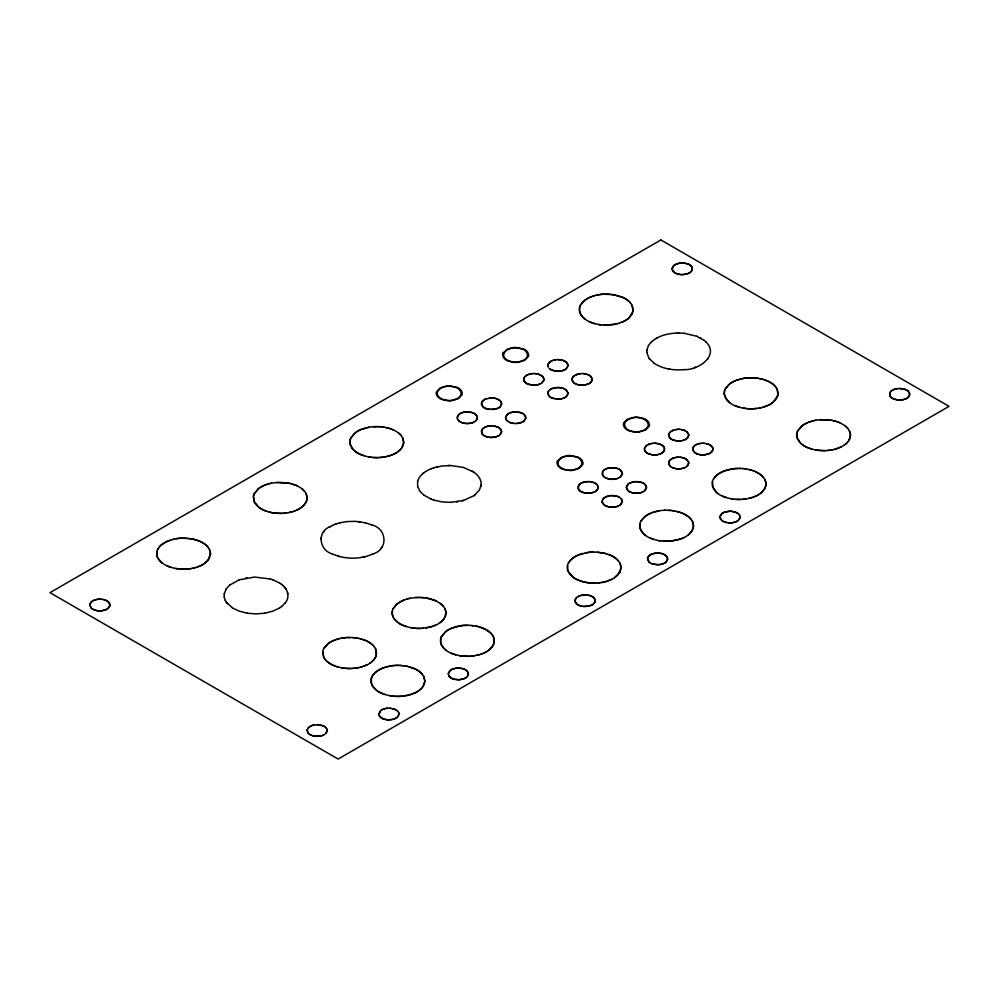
<?xml version="1.0" encoding="UTF-8"?>
<svg xmlns="http://www.w3.org/2000/svg" width="999" height="999" viewBox="0 0 999 999"><rect width="100%" height="100%" fill="white"/><g stroke="black" fill="none" stroke-linecap="round" stroke-linejoin="round"><path stroke-width="1.5" d="M579.258 309.927L579.482 307.592A29.433 16.995 0 0 1 580.319 305.307L584.627 300.474A26.861 15.509 0 0 1 590.234 297.103L593.756 295.941M724.163 393.581L724.55 391.258A29.433 16.995 0 0 1 725.386 388.986L728.046 385.414M796.615 435.414L797.002 433.091A29.433 16.995 0 0 1 797.839 430.806L801.985 425.961A26.786 15.46 0 0 1 807.691 422.689M330.057 526.673C316.72 531.818 319.168 550.262 332.255 553.896M210.577 553.758L208.192 559.79M253.296 496.603L254.583 502.784L259.203 507.517A26.786 15.472 0 0 0 264.036 510.227A25.787 14.885 0 0 0 266.246 511.101M322.739 651.723L323.788 657.142M724.412 392.045L724.337 392.819A25 14.436 0 0 0 724.525 395.142L727.235 400.324M796.865 433.878L796.84 436.201M399.051 714.06L397.24 717.182A9.89 5.707 0 0 1 394.38 718.83L392.932 719.28M667.682 559.415L666.433 556.218M481.156 484.79L479.545 489.797L474.725 495.042M224.238 593.781L224.238 597.177M320.754 538.861L320.841 538.011M646.765 350.624L648.388 345.617L651.548 341.77M646.877 349.775L646.79 352.322M376.286 654.645L375.636 649.238A26.361 15.222 0 0 0 373.813 646.316M445.716 614.56L445.829 613.786A25.1 14.486 0 0 0 445.754 611.45L445.591 610.689M777.796 394.955L777.909 394.18A25.1 14.486 0 0 0 777.834 391.845L777.434 390.309M307.143 729.732L307.592 732.08M457.192 417.395L458.391 415.134M481.343 403.459L483.379 400.399A9.865 5.694 0 0 1 485.676 399.063L486.363 398.813M481.343 431.343L481.93 429.957M505.494 417.395L507.529 414.335A9.928 5.732 0 0 1 509.727 412.937M647.377 558.578L649.275 555.469A9.853 5.682 0 0 1 651.71 554.183L654.632 553.346M668.768 462.262L669.617 465.472M156.693 552.372L156.843 551.598A29.421 16.983 0 0 1 157.68 549.313L159.253 547.152M157.005 551.61L157.417 557.03M392.482 610.876L392.27 612.437A25 14.436 0 0 0 392.445 614.747L393.219 617.057M567.407 565.534L567.37 569.455L569.143 573.201M640.022 523.726L639.81 525.287A25 14.436 0 0 0 639.997 527.609M712.474 481.893L712.312 485.002M468.169 674.912L468.269 674.437A9.241 5.332 0 0 0 468.194 673.026M909.465 395.267L909.565 394.792A9.241 5.332 0 0 0 909.49 393.394M224.226 593.781L226.273 588.823M417.632 481.393L417.632 486.476M480.869 486.476C482.367 480.731 478.421 475.199 473.813 472.165M306.668 500.299L307.155 497.19L306.006 493.344M307.018 499.537L306.119 501.835M376.111 655.419L376.461 654.657M493.843 643.219L493.656 637.799M494.193 642.457L492.919 645.491M765.896 485.601L764.784 488.648M417.619 481.393C419.33 475.012 425.399 471.041 431.206 468.731M89.96 604.258L90.897 602.447M307.317 729.745L308.654 727.522M457.579 416.483L457.255 418.369L459.115 420.979A9.865 5.694 0 0 0 461.363 422.327M481.73 430.419L482.117 433.666M524 378.134L523.776 379.533M548.151 392.083L548.538 395.317M602.484 472.252L602.434 474.587L604.02 476.748A9.903 5.719 0 0 0 606.942 478.371L609.927 479.095M644.442 448.301L646.253 445.654M668.905 433.903L669.293 437.15M668.905 461.8L668.681 464.148L670.429 466.296A9.903 5.719 0 0 0 673.363 467.907M719.917 516.271L721.728 513.636M403.034 445.292L403.571 442.982A25.1 14.486 0 0 0 403.496 440.646L402.809 438.336A26.361 15.222 0 0 0 400.974 435.427M375.861 656.181L376.273 655.431M445.704 615.347L444.168 618.331M632.467 312.824L633.004 310.514A25.1 14.486 0 0 0 632.929 308.192L632.242 305.881A26.361 15.222 0 0 0 630.406 302.972M777.784 395.741L775.886 399.488L772.327 402.797M849.824 438.324L850.361 436.001A25.1 14.486 0 0 0 850.286 433.678L849.6 431.368A26.361 15.222 0 0 0 847.764 428.459L846.478 427.085A25.787 14.885 0 0 0 844.979 425.799A26.786 15.46 0 0 0 840.234 423.039M477.21 419.18L477.26 416.333L475.374 414.248A9.865 5.694 0 0 0 473.026 412.949L471.615 412.475M398.551 715.459L398.838 714.522A9.241 5.332 0 0 0 398.763 713.111L398.376 712.2M543.806 380.369L541.808 382.979M567.607 366.883L567.894 365.934A9.241 5.332 0 0 0 567.819 364.535M467.994 675.374L468.369 673.014L466.783 670.841A9.903 5.719 0 0 0 463.973 669.155M591.758 380.819L592.045 379.882A9.241 5.332 0 0 0 591.97 378.471L591.296 377.123M692.282 269.792L691.395 271.129M594.78 602.172L595.004 599.35L593.106 597.252M595.129 601.723L593.456 603.883A9.89 5.707 0 0 1 590.596 605.544L586.001 606.468A9.241 5.332 0 0 1 583.566 606.418L579.008 605.419A9.89 5.707 0 0 1 577.21 604.432L576.71 604.045M646.453 488.436L644.455 491.033M664.385 450.561L664.26 447.727M667.419 559.877L666.695 561.226M740.034 518.069L738.036 520.666A9.865 5.694 0 0 1 736.275 521.678L733.303 522.502M306.606 501.086L304.795 504.02M376.036 656.206L374.737 658.416M423.851 684.839L424.7 681.755A25.1 14.486 0 0 0 424.625 679.432L424.225 677.884M493.768 644.005L493.081 645.516M481.93 402.073L481.518 404.895L483.628 407.48A9.89 5.707 0 0 0 485.402 408.466L489.985 409.465M572.502 377.672L572.14 380.007L573.401 382.23M602.684 471.79L602.459 475.074M602.684 499.675L602.322 502.01M668.731 461.775L670.117 460.039M693.256 447.39L693.006 450.187L694.592 452.347M647.976 557.192L647.714 560.002L649.3 562.15M209.141 558.341L210.364 554.52A25.1 14.486 0 0 0 210.29 552.197L209.603 549.887A26.361 15.222 0 0 0 207.767 546.977L206.481 545.604A25.774 14.885 0 0 0 204.982 544.318A26.836 15.485 0 0 0 200.287 541.52M402.884 446.078L401.398 448.251M375.724 656.967L374.238 659.14M444.617 617.607L446.053 613.011L445.067 609.153A26.361 15.222 0 0 0 443.244 606.231M631.955 314.36L632.33 313.611M619.88 572.315L621.141 567.707L619.967 563.061M692.332 530.481L693.543 526.648L692.906 522.764M849.138 439.822L850.574 435.239L849.4 430.606M849.687 439.098L848.7 440.547M157.842 549.325L158.242 548.588M333.728 640.546A26.786 15.46 0 0 0 328.022 643.843L323.713 648.663A29.433 16.995 0 0 0 322.877 650.936L323.464 656.38M393.319 608.591L395.317 605.706M372.59 675.824L372.015 676.548A29.433 16.995 0 0 0 371.178 678.833L371.141 682.742L372.927 686.488M580.894 304.583L580.481 305.319A29.433 16.995 0 0 0 579.645 307.605L579.632 312.275L582.33 316.671M568.244 563.261L569.817 561.088M640.859 521.441L641.271 520.704M567.37 395.204L567.894 393.831A9.241 5.332 0 0 0 567.819 392.42L565.933 389.847A9.928 5.732 0 0 0 563.698 388.461L561.413 387.887M691.683 270.679L691.982 267.432M468.156 675.399L467.095 676.685M597.552 489.323L598.076 487.949A9.241 5.332 0 0 0 598.001 486.538L597.852 486.076M664.372 450.574L662.562 452.684A9.878 5.707 0 0 1 660.814 453.708L659.328 454.145M688.124 437.038L688.648 435.651A9.241 5.332 0 0 0 688.573 434.253L687.15 432.055M688.124 464.922L688.648 463.548A9.241 5.332 0 0 0 688.573 462.137L687.15 459.952M712.275 450.986L712.799 449.6A9.241 5.332 0 0 0 712.724 448.189M909.452 395.754L907.966 397.452A9.89 5.707 0 0 1 905.106 399.101L903.67 399.55M305.906 502.609L303.609 505.419M401.91 447.527L403.733 442.994L402.609 437.574M631.942 314.373L628.221 318.506M423.039 686.301L424.862 681.768L423.938 677.122A26.361 15.222 0 0 0 422.115 674.213L421.503 673.513M423.638 685.614L422.54 687.025M492.47 646.216L493.069 645.529M619.867 572.327L614.497 577.684A26.861 15.509 0 0 1 611.625 579.345L608.391 580.719M692.319 530.494L688.598 534.627M764.772 488.661L761.201 492.844M684.552 369.593C698.114 370.417 720.067 355.282 705.818 341.77M457.629 415.984L459.228 414.335A9.865 5.694 0 0 1 461.526 413.012L462.924 412.525M481.78 429.92L482.542 429.083M500.661 406.106L501.473 404.283A9.241 5.332 0 0 0 501.398 402.872L500.736 401.523M524.038 377.634L524.812 376.798M524.487 377.235L523.613 379.058L524.138 380.931M506.368 415.584L505.494 417.869L506.031 419.28M548.189 391.583L548.963 390.734M548.638 391.183L547.764 393.481L548.863 395.754M591.233 381.705L592.232 378.933L590.958 376.698M591.67 381.306L590.446 382.542A9.89 5.707 0 0 1 587.587 384.19L586.151 384.64M672.951 266.658L672.24 268.943M578.821 485.302L578.284 488.536M602.534 471.753L604.133 470.104A9.853 5.694 0 0 1 606.43 468.781L607.117 468.531M597.265 489.772L598.301 487.487L597.627 485.626M602.534 499.637L604.133 498.002A9.928 5.732 0 0 1 606.331 496.59M668.943 433.416L670.554 431.768A9.853 5.694 0 0 1 672.851 430.444L673.526 430.182M575.799 598.588L575.099 600.424L575.711 602.722M668.943 461.301L670.554 459.652A9.853 5.694 0 0 1 672.851 458.329M683.478 440.209L684.19 439.96A9.89 5.707 0 0 0 687.05 438.311L688.86 435.202L686.837 431.618M693.543 446.953L692.719 449.737L694.43 452.397A9.928 5.732 0 0 0 696.728 453.771M594.692 602.659L593.131 604.32A9.865 5.694 0 0 1 591.371 605.344M711.987 451.423L712.961 449.612L712.562 447.727M890.309 392.145L889.772 395.392M324.126 647.889L327.884 643.768A26.873 15.522 0 0 1 333.629 640.459L334.84 640.084M372.427 675.786L373.064 675.099M569.293 561.813L568.406 563.274A29.433 16.995 0 0 0 567.569 565.559L567.719 570.204M713.561 478.833L715.971 476.048M208.853 559.115L207.005 561.188M444.33 618.369L443.094 619.767M492.632 646.253L489.348 649.662M848.85 440.596L847.627 441.995M226.261 588.811L229.695 585.064M285.252 602.921C290.359 597.165 287.587 588.224 281.518 584.378M373.039 553.896C388.474 549.575 387.088 528.496 371.89 524.999M707.891 358.916L708.453 358.142M158.579 547.827L159.852 546.453M581.218 303.808L583.716 301.061M372.914 675.062L374.188 673.688M641.595 519.942L644.867 516.545M714.722 477.435L713.149 479.595A29.433 16.995 0 0 0 712.312 481.88L713.211 488.074M482.067 401.586L483.241 400.349A9.94 5.732 0 0 1 485.576 398.988L491.008 397.989M482.067 429.483L483.379 428.284A9.865 5.694 0 0 1 485.676 426.96L487.837 426.286M307.779 728.333L309.103 727.135A9.853 5.694 0 0 1 311.401 725.811M572.627 377.185L573.95 375.999M602.822 471.303L603.995 470.054M602.822 499.2L603.995 497.952M576.123 598.151L574.924 600.399L575.549 602.759M693.381 446.903L694.268 446.103M648.251 556.755L649.425 555.519M400.836 448.963L401.548 448.289M374.388 659.19L372.352 661.213M443.818 619.093L442.47 620.454M422.689 687.075L420.654 689.11M492.12 646.99L488.548 650.287M618.194 574.45L620.928 568.468A25.1 14.486 0 0 0 620.854 566.146L620.167 563.836A26.361 15.222 0 0 0 618.331 560.914L617.045 559.54A25.799 14.898 0 0 0 615.546 558.266M848.351 441.321L847.002 442.682M323.426 532.267L324.076 531.493M285.277 602.934L281.518 606.593M381.218 547.927L381.855 547.152M476.148 420.467L477.322 418.231A9.241 5.332 0 0 0 477.247 416.82L476.248 415.035M500.299 406.531L501.685 403.821L500.399 401.099M500.299 434.415L501.473 432.167A9.241 5.332 0 0 0 501.398 430.769L501.248 430.294M567.082 367.769L566.296 368.594A9.89 5.707 0 0 1 563.436 370.242L562 370.704M524.45 420.467L525.624 418.231A9.241 5.332 0 0 0 525.549 416.82L524.887 415.472M567.232 395.691L565.958 396.915A9.865 5.694 0 0 1 564.21 397.939M691.545 271.179L690.609 271.965A9.89 5.707 0 0 1 687.749 273.614L683.154 274.538A9.241 5.332 0 0 1 680.706 274.488L679.07 274.363M373.439 674.337L376.336 671.715A26.861 15.509 0 0 1 381.993 668.381L390.447 666.021A29.433 16.995 0 0 1 394.393 665.546M326.011 733.266L327.185 731.031A9.241 5.332 0 0 0 327.123 729.62L326.448 728.271M597.414 489.81L596.478 490.596A9.89 5.707 0 0 1 593.618 492.257L589.847 493.119M569.655 561.051L571.066 559.715M687.986 437.525L686.713 438.748A9.878 5.707 0 0 1 684.964 439.76L682.754 440.422M687.986 465.409L686.713 466.633M712.137 451.473L711.201 452.26A9.89 5.707 0 0 1 708.341 453.908L703.733 454.832A9.241 5.332 0 0 1 701.298 454.782L699.675 454.657M908.391 397.04L909.752 393.843L908.079 391.196A9.903 5.719 0 0 0 905.269 389.51L903.845 389.036M207.78 560.551L203.933 563.736A26.836 15.485 0 0 1 201.061 565.397M304.383 504.782L300.537 507.967A26.836 15.485 0 0 1 297.665 509.627M400.986 449.013L397.14 452.197A26.836 15.485 0 0 1 394.268 453.858M629.645 317.183L633.066 311.301L632.042 305.107M373.813 659.902L371.616 661.862M422.115 687.787L419.917 689.747M690.022 533.304L692.157 530.457L693.381 526.635A25.1 14.486 0 0 0 693.306 524.313M159.703 546.403L160.502 545.766M570.267 560.352L572.552 558.429M715.172 476.685L717.457 474.762A26.798 15.472 0 0 1 723.039 471.553M549.363 362.437L548.151 364.185L548.101 366.533M506.543 415.097L507.392 414.285A9.865 5.694 0 0 1 509.827 413.012M673.126 266.171L674.113 265.409M673.676 265.809L672.165 268.007L672.602 270.354M573.513 376.386L571.99 378.584L572.527 381.406M578.995 484.815L579.845 484.003A9.928 5.732 0 0 1 582.18 482.654L586.8 481.693M670.117 432.155L668.518 434.827L670.004 437.999M693.706 446.466L694.705 445.704A9.853 5.694 0 0 1 697.002 444.38M575.973 598.101L576.972 597.34A9.853 5.694 0 0 1 579.258 596.016L579.944 595.766M890.484 391.658L891.32 390.859A9.928 5.732 0 0 1 893.655 389.51L897.477 388.623M400.362 449.687L397.265 452.26A26.861 15.509 0 0 1 394.393 453.921L393.231 454.345M441.783 621.128L442.619 620.504M773.85 401.523L777.971 394.967L777.147 389.535A26.361 15.222 0 0 0 775.311 386.625M617.719 575.187L614.622 577.759M846.303 443.356L847.152 442.719M476.298 420.517L475.724 420.879A9.89 5.707 0 0 1 472.864 422.54M500.449 406.568L499.875 406.943A9.89 5.707 0 0 1 497.015 408.591L488.336 409.34M691.183 271.591L690.272 272.39A9.865 5.694 0 0 1 688.523 273.414L683.965 274.475M591.021 382.167L590.109 382.979M597.052 490.234L596.153 491.033A9.878 5.707 0 0 1 594.393 492.045L593.693 492.345M397.814 716.807L396.903 717.619A9.865 5.694 0 0 1 395.154 718.631L393.743 719.168M467.245 676.723L466.67 677.097A9.89 5.707 0 0 1 463.811 678.746L459.203 679.67A9.241 5.332 0 0 1 456.768 679.62L455.969 679.532M711.775 451.885L710.863 452.684A9.878 5.707 0 0 1 709.115 453.708L706.206 454.62M666.483 561.688L665.584 562.499A9.865 5.694 0 0 1 663.823 563.511L662.337 563.96M160.352 545.729L161.988 544.48A26.836 15.485 0 0 1 167.682 541.171L172.328 539.597M354.433 433.566L351.049 437.787A29.433 16.995 0 0 0 350.212 440.059L350.187 443.943L351.785 447.714M395.829 604.982L397.315 603.683M374.687 672.951L376.186 671.665M651.523 341.77C660.476 334.041 673.126 332.292 684.552 333.341M91.146 601.997L91.596 601.598A9.928 5.732 0 0 1 93.931 600.249L94.718 600.062M458.641 414.685L459.09 414.285A9.94 5.732 0 0 1 461.426 412.937L462.125 412.674M525.049 376.336L525.649 375.999A9.865 5.694 0 0 1 527.947 374.662L528.621 374.413M549.8 362.05L547.976 364.173L548.289 366.995M482.792 428.633L483.241 428.234A9.928 5.732 0 0 1 485.576 426.885M549.2 390.284L549.8 389.935A9.865 5.694 0 0 1 552.097 388.611L557.417 387.537M206.468 561.913L204.058 563.811A26.861 15.509 0 0 1 201.186 565.471L200.025 565.884M303.072 506.143L300.662 508.041A26.861 15.509 0 0 1 297.789 509.702L296.628 510.114M628.371 318.556L629.108 317.907M441.933 621.178L439.41 623.001M689.485 534.028L687.799 535.252M755.494 496.166L756.655 495.754A26.861 15.509 0 0 0 759.402 494.018C764.135 491.133 767.981 484.752 764.872 479.408M846.465 443.394L844.779 444.617M645.004 516.595L640.696 521.428A29.433 16.995 0 0 0 639.86 523.713L639.822 527.622L642.707 532.792M161.076 545.067L161.85 544.43M258.454 488.648L254.283 493.543A29.433 16.995 0 0 0 253.446 495.816L254.021 501.261L257.655 506.256M355.194 432.929L350.886 437.774A29.433 16.995 0 0 0 350.05 440.047L350.199 444.73L352.897 449.125M728.621 384.715L729.395 384.078A26.861 15.509 0 0 1 735.202 380.794A26.823 15.485 0 0 0 729.532 384.128L725.224 388.961A29.433 16.995 0 0 0 724.387 391.246M445.766 631.63L441.62 636.475A29.433 16.995 0 0 0 440.784 638.761L440.571 640.322A25 14.436 0 0 0 440.746 642.644L441.196 644.18M571.64 559.015L572.415 558.366A26.861 15.509 0 0 1 578.159 555.057L586.663 552.734A29.433 16.995 0 0 1 590.621 552.247M716.545 475.349L717.319 474.712M801.847 425.911L797.677 430.794A29.433 16.995 0 0 0 796.84 433.079M500.024 406.98L499.55 407.38A9.865 5.694 0 0 1 497.789 408.391L492.445 409.615M524.175 420.929L523.701 421.316A9.865 5.694 0 0 1 521.94 422.34L516.57 423.451M620.304 477.085L622.452 473.538L620.279 470.017A9.865 5.694 0 0 0 617.931 468.718L617.245 468.469M620.304 504.982L622.402 501.898L621.153 498.701M908.116 397.49L907.629 397.889A9.878 5.707 0 0 1 905.881 398.901L901.323 399.975M229.683 585.064L239.236 579.82M422.902 473.526L423.776 472.827M627.422 319.131L628.346 318.569M371.753 661.925L369.967 663.086M441.183 621.84L439.523 623.064A26.861 15.509 0 0 1 436.65 624.725L430.944 626.785M773.251 402.222L771.478 403.396A26.861 15.509 0 0 1 768.606 405.057L767.569 405.544M419.118 690.371L420.055 689.809M761.176 492.857L759.527 494.093A26.861 15.509 0 0 1 756.655 495.754M845.703 444.056L843.93 445.217A26.861 15.509 0 0 1 841.058 446.878L838.935 447.827M281.531 606.593L279.633 607.904M473.813 495.704L474.737 495.054M627.547 319.205L626.573 319.73A26.836 15.485 0 0 1 623.701 321.391L619.293 323.164M370.941 662.562L370.092 663.161A26.861 15.509 0 0 1 367.22 664.822L362.687 666.52M413.286 693.581L415.397 692.632A26.861 15.509 0 0 0 418.269 690.971L419.243 690.446M488.673 650.361L487.712 650.886A26.861 15.509 0 0 1 484.84 652.547M687.924 535.327L686.95 535.851A26.861 15.509 0 0 1 684.078 537.512M473.826 495.716L463.486 500.437L450.724 502.347M329.058 527.285L332.255 525.524M279.645 607.904L272.852 611.151L264.785 613.224M656.106 338.436L657.167 337.849M367.095 664.747L363.861 666.121M840.147 447.44L841.183 446.953M684.203 537.587L678.483 539.647M611.75 579.408L607.217 581.106M483.791 653.034L484.952 652.622A26.861 15.509 0 0 0 487.824 650.961M332.242 525.524L335.839 524.038M373.052 553.896C361.463 559.153 347.814 559.452 335.826 555.382M621.578 322.34L623.701 321.391A26.861 15.509 0 0 0 626.698 319.805M392.145 454.795L393.356 454.408M295.542 510.576L296.753 510.189M200.15 565.958L197.827 566.77M435.614 625.212L433.366 626.123M755.619 496.241L753.296 497.052M682.067 538.536L683.166 538.074M482.717 653.496L483.916 653.109M564.185 370.055L562.799 370.579M540.034 384.003L537.849 384.64M473.613 422.34L472.152 422.777M562.724 398.376L564.185 397.939M618.518 478.121L616.333 478.758M684.939 467.657L682.754 468.306M642.669 492.057L641.208 492.495M617.057 506.443L618.518 506.006M591.358 605.344L583.541 606.518M321.291 735.788L323.489 735.139M167.707 541.183L169.93 540.322M735.152 380.756L738.661 379.595M723.176 471.466L724.263 471.029M403.084 600.362L407.792 598.863M393.606 617.794L392.282 614.772L392.307 610.851A29.433 16.995 0 0 1 393.144 608.578L397.465 603.746A26.773 15.46 0 0 1 403.159 600.474L404.27 599.999M651.81 512.862L650.624 513.211A26.861 15.509 0 0 0 644.942 516.558M442.894 647.127L440.759 643.431L440.609 638.736A29.433 16.995 0 0 1 441.446 636.463L445.616 631.568A26.861 15.509 0 0 1 451.423 628.296L459.877 625.936A29.433 16.995 0 0 1 463.823 625.449L470.579 625.337M451.473 628.334L453.708 627.472M382.043 668.418L383.141 667.981M392.232 454.882L387.437 456.306M294.43 511.001L295.629 510.664M199.026 566.433L194.231 567.857M766.57 406.081L763.011 407.18M839.023 447.914L835.464 449.013M754.495 496.715L749.7 498.139M482.792 653.583L476.735 655.294M576.161 374.588L580.769 373.638M576.248 374.662L579.158 373.826M509.74 412.924L511.226 412.525M672.764 430.357L677.372 429.408M648.613 444.305L650.849 443.706M645.142 451.086L644.367 448.776L646.403 445.704A9.853 5.694 0 0 1 648.701 444.38L649.375 444.13M672.764 458.241L674.999 457.654M606.343 496.59L610.139 495.716M724.849 512.1L724.163 512.362A9.928 5.732 0 0 0 721.74 513.623M651.71 554.183L653.109 553.708M579.183 595.928L583.778 594.992M311.313 725.724L314.31 724.974M385.189 708.641L382.954 709.228A9.928 5.732 0 0 0 380.607 710.576L378.708 714.185M383.716 709.053L383.042 709.302A9.853 5.694 0 0 0 380.744 710.639L378.758 714.66L380.619 717.27M431.206 468.718L433.716 467.832M592.569 296.316L590.347 297.178A26.836 15.485 0 0 0 584.615 300.462M361.925 429.108L369.305 427.247A29.433 16.995 0 0 1 373.264 426.76L380.007 426.648M265.322 484.877L268.931 483.828M266.533 484.552L264.211 485.327A26.873 15.509 0 0 0 258.466 488.636M736.263 380.307L739.872 379.245M808.715 422.14L813.561 420.779M651.735 512.774L654.133 512.062M334.752 639.997L337.15 639.298M579.283 554.595L582.817 553.458M694.218 367.582L695.491 367.145M335.826 524.038L339.747 522.839M239.223 579.807L254.57 577.072L270.279 578.97M520.454 422.777L521.166 422.54A9.89 5.707 0 0 0 524.025 420.879L525.699 418.718L525.337 415.884M489.148 437.362L489.985 437.362A9.241 5.332 0 0 0 492.42 437.4L497.764 436.288A9.865 5.694 0 0 0 499.525 435.277M391.108 455.307L386.176 456.605M293.256 511.401L294.505 511.088M764.198 406.818L768.731 405.119A26.861 15.509 0 0 0 771.603 403.459M837.899 448.339L834.227 449.338M680.918 538.973L672.127 540.921M480.507 654.407L481.668 654.008M409.802 694.767L415.522 692.707A26.861 15.509 0 0 0 418.394 691.046M411.064 694.492L412.237 694.093M677.01 263.748L680.119 263.137M528.546 374.325L532.467 373.638M510.427 412.674L512.737 412.175M486.276 426.61L486.988 426.386M94.643 599.974L96.191 599.65M607.03 468.444L610.951 467.757M697.602 444.043L699.15 443.706M698.388 443.906L696.915 444.305A9.928 5.732 0 0 0 694.567 445.641M582.879 482.392L585.152 481.793M673.451 457.979L675.761 457.492M894.367 389.235L896.64 388.648M728.683 511.326L724.088 512.275A9.853 5.694 0 0 0 721.877 513.686L719.829 516.745L720.454 519.093M453.071 668.88L455.382 668.381M312 725.474L316.72 724.725M725.324 470.517L731.543 468.981A29.433 16.995 0 0 1 735.489 468.494L742.269 468.469M652.871 512.35L657.841 511.138M335.889 639.585L338.361 638.948M384.19 667.469L385.377 667.095M619.368 323.251L607.742 325.1A25.1 14.486 0 0 1 603.708 325.062L598.376 324.55M293.331 511.488L289.573 512.375M752.197 497.539L748.438 498.439M432.205 626.51L425.911 627.884M607.292 581.206L603.533 582.092M361.501 666.882L362.762 666.608M433.703 467.819L441.933 465.996L450.724 465.509M593.681 295.854L594.967 295.592M538.648 384.528L537.075 384.815M472.227 422.864L469.892 423.301M562 398.589L562.799 398.464M267.645 484.09L270.167 483.528M496.378 436.813L494.855 437.187M658.603 454.358L659.402 454.233M812.324 421.079L807.604 422.577A26.861 15.509 0 0 0 801.86 425.899M617.132 478.633L614.797 479.07M592.981 492.582L591.483 492.957M683.553 468.181L681.218 468.606M640.484 492.707L641.283 492.582M617.132 506.53L613.998 507.055M406.506 599.125L410.289 598.276M734.065 522.34L735.501 521.878A9.89 5.707 0 0 0 738.361 520.229L740.134 517.594L739.51 515.259M661.613 564.16L662.412 564.048M454.807 627.01L459.852 625.836A29.433 16.995 0 0 1 463.798 625.362L467.869 625.224M322.103 735.664L318.132 736.251A9.241 5.332 0 0 1 315.696 736.213M462.137 500.799L463.486 500.437M292.145 511.85L288.324 512.637M761.775 407.505L763.086 407.267M195.542 567.619L192.969 568.156M606.106 581.568L600.998 582.567M360.264 667.207L361.588 666.97M479.32 654.77L474.213 655.769M409.89 694.854L406.056 695.641M553.409 360.152L555.806 359.765M462.837 412.437L463.686 412.337M650.012 443.806L651.61 443.544M607.742 468.206L615.022 467.819M95.355 599.75L96.953 599.487M725.486 511.788L731.156 511.213L736.438 512.499A9.878 5.707 0 0 1 738.136 513.523L739.035 514.335M580.581 595.441L582.941 594.967M454.62 668.543L452.385 669.13A9.928 5.732 0 0 0 450.049 670.479L448.139 674.1M384.353 708.741L386.75 708.353M594.892 295.504L596.203 295.292M366.77 427.747L360.814 429.558A26.836 15.485 0 0 0 355.182 432.917A26.873 15.509 0 0 1 360.789 429.558M739.797 379.158L741.108 378.946M172.253 539.51L173.564 539.298M655.269 511.625L659.115 510.901M338.286 638.861L339.61 638.648M386.588 666.745L387.824 666.445M436.351 467.07L437.712 466.745M339.747 522.839L346.778 521.59M365.534 556.58L362.787 557.192M615.684 324.225L616.945 323.938M761.85 407.592L759.265 408.054M832.966 449.637L834.302 449.425M677.322 540.059L668.119 541.221A25.112 14.498 0 0 1 664.085 541.183L662.724 541.183M429.77 627.21L421.903 628.309M359.003 667.494L360.339 667.295M408.641 695.179L402.122 696.178M596.128 295.204L598.738 294.78A29.433 16.995 0 0 1 602.659 294.205L613.423 294.63L622.914 297.527A26.798 15.472 0 0 1 627.747 300.249M270.092 483.441L271.428 483.254M741.033 378.858L743.643 378.446A29.433 16.995 0 0 1 747.564 377.859L750.299 377.834A25 14.436 0 0 1 754.32 377.934L757.017 378.097M173.489 539.21L176.099 538.786A29.433 16.995 0 0 1 180.057 538.311M813.486 420.691L816.096 420.267A29.433 16.995 0 0 1 820.017 419.692L830.781 420.117M408.966 598.476L411.576 598.051A29.433 16.995 0 0 1 415.522 597.564L423.613 597.552M339.523 638.561L340.859 638.373M679.32 263.249L676.323 264.011A9.928 5.732 0 0 0 673.988 265.347M555.007 359.89L552.01 360.639A9.94 5.732 0 0 0 549.662 361.988M530.019 373.901L531.63 373.614M561.226 370.866L562.075 370.791M463.598 412.25L465.234 412.063M561.226 398.751L562.075 398.676M511.9 412.25L513.536 412.063M471.503 423.077L468.269 423.451A9.241 5.332 0 0 1 465.834 423.414L464.997 423.426M487.749 426.198L491.008 425.874M519.805 423.077L518.219 423.389M681.218 440.721L682.829 440.509M699.075 443.618L700.711 443.431M658.678 454.445L657.067 454.67M609.34 495.829L606.43 496.678A9.853 5.694 0 0 0 604.133 498.002M640.559 492.794L638.149 493.119M615.634 506.905L616.408 506.73M653.796 553.434L658.703 553.046M661.688 564.248L660.089 564.472M393.019 719.367L389.772 719.755A9.241 5.332 0 0 1 387.337 719.717L385.714 719.58M383.641 457.08L386.251 456.693M760.589 407.892L753.983 408.703M191.721 568.406L193.044 568.244M833.041 449.725L826.435 450.524M748.513 498.526L743.244 499.225M355.144 668.144L359.078 667.582M561.301 370.954L558.828 371.166A9.241 5.332 0 0 1 556.393 371.128L555.556 371.128M537.125 384.902L536.313 384.952M464.373 412.088L466.858 411.938M733.353 522.589L732.542 522.639M660.901 564.423L658.453 564.635M392.22 719.542L387.312 719.804M597.39 294.93L598.713 294.68A29.433 16.995 0 0 1 602.697 294.293L605.394 294.168M614.397 324.488L611.775 324.887M584.615 384.952L588.336 384.003A9.865 5.694 0 0 0 590.097 382.992M585.426 384.902L582.979 385.114A9.241 5.332 0 0 1 580.544 385.065L578.121 384.777M367.957 427.385L369.28 427.147M561.301 398.838L559.652 399.001M488.523 426.024L489.36 425.899M742.294 378.584L743.618 378.346A29.433 16.995 0 0 1 747.602 377.959L748.95 377.872M384.965 456.955L379.645 457.505M271.353 483.154L272.702 483.017A29.433 16.995 0 0 1 276.661 482.529L289.972 483.354M675.699 429.508L678.171 429.358M651.548 443.456L652.409 443.431M288.361 512.724L285.714 513.024M902.971 399.812L900.511 400.025A9.241 5.332 0 0 1 898.064 399.987L893.518 398.976A9.928 5.732 0 0 1 891.22 397.602L889.797 395.866M814.747 420.417L816.071 420.167M699.849 443.456L702.322 443.306M657.904 454.62L656.256 454.77M675.699 457.405L677.372 457.292M615.634 479.021L613.998 479.17M682.055 468.556L679.582 468.768A9.241 5.332 0 0 1 677.147 468.731L675.524 468.606M191.783 568.493L189.111 568.806M831.755 449.987L830.456 450.199M639.785 492.957L635.676 493.281M96.891 599.388L99.363 599.238M101.598 610.714L106.131 609.652A9.865 5.694 0 0 0 107.892 608.641L109.902 606.018L109.091 602.772M102.435 610.701L105.37 609.84A9.89 5.707 0 0 0 108.229 608.191L109.828 605.531A9.241 5.332 0 0 0 109.765 604.133M585.314 552.872L586.638 552.634A29.433 16.995 0 0 1 590.584 552.16L597.365 552.135M602.322 582.442L598.339 582.879M340.784 638.274L342.145 638.136A29.433 16.995 0 0 1 346.091 637.649M357.817 667.844L352.472 668.393M389.086 666.171L390.409 665.921A29.433 16.995 0 0 1 394.368 665.446L401.136 665.421M455.319 668.294L459.453 668.081M385.889 708.378L387.562 708.279M320.579 736.051L319.792 736.188M245.904 577.996L247.302 577.747M456.568 501.873L457.992 501.673M634.29 481.78L630.494 482.642A9.928 5.732 0 0 0 628.159 483.991L626.248 487.587L628.171 490.696A9.903 5.719 0 0 0 631.093 492.307M264.785 613.211L256.044 613.91L247.302 613.224M190.459 568.718L186.438 569.043M745.928 499.001L741.907 499.325M474.238 655.868L471.553 656.093M404.795 695.953L399.438 696.34A25.1 14.486 0 0 1 395.404 696.303L390.047 695.791M560.489 371.104L556.368 371.228M527.684 384.066L532.242 385.065A9.241 5.332 0 0 0 534.677 385.114L536.338 385.052M560.489 398.988L558.828 399.051A9.241 5.332 0 0 1 556.393 399.013L551.835 398.014A9.89 5.707 0 0 1 550.037 397.015L549.1 396.216M494.068 437.337L489.947 437.45M680.406 440.834L681.243 440.821M705.394 454.77L701.273 454.882M590.671 493.106L589.023 493.169A9.241 5.332 0 0 1 586.588 493.131L582.717 492.407M732.567 522.739L730.906 522.802A9.241 5.332 0 0 1 728.471 522.764L726.048 522.465M460.052 679.707L464.56 678.558A9.865 5.694 0 0 0 466.321 677.534M756.68 408.554L752.647 408.766A25.1 14.486 0 0 1 748.613 408.716L743.281 408.204M382.342 457.355L378.309 457.567A25.1 14.486 0 0 1 374.275 457.517L371.578 457.392M827.796 450.524L829.133 450.387M283.042 513.274L285.739 513.124M599.7 582.842L595.666 583.054A25.1 14.486 0 0 1 591.633 583.016L586.301 582.504A26.548 15.322 0 0 1 582.504 581.643L581.306 581.293M472.902 656.043L470.204 656.193M680.094 263.037L684.203 263.012M555.781 359.677L557.417 359.64M579.932 373.614L583.229 373.526M489.36 398.014L491.833 397.889M513.511 411.963L515.159 411.938M897.452 388.524L903.933 388.948M652.384 443.331L654.02 443.306M676.535 457.28L678.171 457.242M585.963 481.68L587.612 481.643M635.102 481.693L630.581 482.729A9.853 5.694 0 0 0 628.284 484.053L626.423 487.125L627.347 489.872M610.114 495.616L611.763 495.591M97.715 599.263L100.187 599.138M655.394 553.134L659.502 553.109M456.156 668.169L457.767 668.044M684.552 369.605C674.125 370.604 662.974 369.155 654.108 363.249M346.778 521.578L355.594 521.341L365.547 522.839M610.439 325.025L603.683 325.15M284.403 513.261L281.706 513.336A25.1 14.486 0 0 1 277.672 513.299L272.34 512.787A26.548 15.322 0 0 1 268.544 511.925M187.8 569.043L185.102 569.105A25.1 14.486 0 0 1 181.069 569.068L175.737 568.556M670.816 541.158L664.06 541.283M423.276 628.296L420.567 628.371A25.1 14.486 0 0 1 416.533 628.321L411.213 627.822M353.846 668.381L351.136 668.456A25.1 14.486 0 0 1 347.103 668.418L341.745 667.894M535.526 385.152L528.371 384.34A9.903 5.719 0 0 1 525.524 382.629L524.238 381.418M469.118 423.501L465.796 423.514M517.42 423.501L514.922 423.564M680.431 440.921L679.582 440.884A9.241 5.332 0 0 1 677.147 440.846L672.589 439.847A9.928 5.732 0 0 1 670.304 438.461M652.16 454.795L652.996 454.782A9.241 5.332 0 0 0 655.431 454.832L656.281 454.87M680.431 468.818L676.311 468.743M614.023 479.27L611.525 479.345M608.316 506.78L610.739 507.08A9.241 5.332 0 0 0 613.174 507.117L614.023 507.155M731.755 522.839L728.446 522.864M659.303 564.672L655.207 564.497M95.916 610.426L98.314 610.826A9.241 5.332 0 0 0 100.774 610.764L101.623 610.801M318.981 736.3L313.274 735.913M373.226 426.66L377.31 426.536M820.054 419.792L832.105 420.354M276.661 482.529L278.009 482.455M415.522 597.564L416.87 597.489M680.906 262.962L682.554 262.912M532.43 373.539L534.927 373.526M466.021 411.888L467.682 411.838M514.323 411.888L515.984 411.838M490.172 425.824L492.657 425.811M635.077 481.605L635.913 481.643M610.926 495.541L617.32 496.266M583.753 594.892L586.251 594.88M387.525 708.179L390.834 708.229M815.733 450.037L821.066 450.549A25.1 14.486 0 0 0 825.099 450.586L826.46 450.624M741.932 499.425L740.571 499.388A25.1 14.486 0 0 1 736.538 499.35L735.177 499.35M470.242 656.293L468.868 656.256A25.1 14.486 0 0 1 464.835 656.218L462.137 656.081M400.799 696.378L395.379 696.403M683.179 274.638L680.681 274.588M583.004 385.214L578.921 384.94M558.853 399.15L556.368 399.113M900.536 400.124L898.039 400.075M679.607 440.984L675.524 440.721M655.456 454.932L652.971 454.882M612.375 479.358L613.199 479.333M589.048 493.269L585.751 493.144M636.525 493.294L637.35 493.269M613.199 507.217L610.701 507.167M100.799 610.864L98.314 610.826M459.24 679.757L453.608 679.133M738.224 468.469L735.526 468.593A29.433 16.995 0 0 0 731.568 469.068L723.076 471.391A26.861 15.509 0 0 0 717.332 474.7M664.397 510.239L671.166 510.402M665.771 510.302L663.036 510.327A29.433 16.995 0 0 0 659.09 510.801M181.381 538.124L192.108 538.873M182.755 538.186L180.02 538.211A29.433 16.995 0 0 0 176.074 538.686M591.945 552.072L593.294 552.022M347.415 637.474L354.183 637.637M395.716 665.359L398.439 665.309M752.672 408.853L747.252 408.716M378.334 457.654L372.914 457.517M825.124 450.686L817.045 450.249A26.361 15.222 0 0 1 812.025 449.1L807.329 447.564A26.798 15.472 0 0 1 802.472 444.842L801.673 444.218M740.596 499.488L736.513 499.45M281.73 513.436L274.975 513.161M185.127 569.205L181.044 569.168M595.691 583.154L591.608 583.104M420.591 628.471L416.508 628.421M468.893 656.355L463.486 656.218M351.161 668.556L345.754 668.418M677.21 333.054L678.683 333.042M447.777 465.522L449.25 465.509M450.724 502.36L441.933 501.885L433.703 500.049M750.274 377.734L755.694 377.947M279.333 482.317L288.711 483.091M418.206 597.34L419.568 597.34M350.112 637.524L346.066 637.562A29.433 16.995 0 0 0 342.108 638.036M606.705 294.068L609.44 294.181M557.392 359.553L559.078 359.578M899.063 388.399L903.171 388.761M678.146 429.258L678.995 429.258M653.995 443.206L654.845 443.206M702.297 443.206L703.146 443.206M678.146 457.155L681.43 457.355M739.535 468.356L740.933 468.394M587.587 481.555L589.26 481.58M635.888 481.555L640.746 482.105M729.47 511.176L730.319 511.176M184.066 538.074L185.464 538.111M657.629 564.76L651.46 563.586M584.565 594.842L585.414 594.842M316.695 724.637L319.18 724.737M450.724 465.522L463.486 467.432L473.826 472.152M558.216 359.64L562.974 360.314M534.065 373.589L535.739 373.589M558.216 387.537L560.676 387.637M491.795 397.989L494.268 398.102M515.946 411.938L520.716 412.612M467.644 411.938L469.318 411.938M678.97 429.358L679.832 429.295M703.121 443.306L704.794 443.306M654.82 443.306L655.681 443.244M612.549 467.707L615.834 467.969M636.7 481.643L638.349 481.743M588.399 481.643L590.871 481.755M612.549 495.591L613.386 495.629M100.162 599.238L101.823 599.238M458.591 668.144L460.264 668.144M317.52 724.725L323.664 725.948A9.89 5.707 0 0 1 325.362 726.972M378.646 426.66L381.343 426.748M668.456 510.327L673.801 510.751M420.904 597.464L430.094 598.701L435.864 600.724M399.775 665.446L406.443 666.108M514.947 423.476L512.512 423.289M610.701 479.283L611.55 479.245M635.701 493.181L631.718 492.644M583.204 373.626L584.04 373.589M492.632 398.027L495.079 398.251M679.807 429.395L683.004 429.807M492.632 425.911L493.469 425.874M655.656 443.344L658.853 443.756M679.807 457.28L683.004 457.704M742.245 468.568L743.618 468.581M731.118 511.313L732.729 511.488M597.34 552.235L605.194 553.384M186.776 538.286L188.112 538.386M586.213 594.979L587.05 594.942M470.554 625.436L478.396 626.585M352.809 637.637L355.507 637.799M389.997 708.266L395.304 709.452A9.878 5.707 0 0 1 397.015 710.476L397.902 711.288M735.202 499.25L731.206 498.838M662.749 541.083L658.753 540.671M590.297 582.917L587.637 582.617A26.361 15.222 0 0 1 582.592 581.555L577.897 580.032A26.798 15.472 0 0 1 573.039 577.297L569.53 573.975M179.733 568.968L177.073 568.668A26.361 15.222 0 0 1 172.028 567.619L170.742 567.357M413.873 628.096L415.209 628.234M394.081 696.203L391.408 695.903A26.361 15.222 0 0 1 386.363 694.842L385.077 694.592M610.739 479.183L608.316 478.896M634.078 493.044L634.889 493.131M610.751 294.38L618.393 295.854M381.318 426.848L383.991 427.085M743.581 468.668L744.942 468.731M598.676 552.335L606.405 553.708M471.89 625.536L473.214 625.686M402.46 665.621L403.783 665.784M684.552 333.354L696.728 336.251M601.036 324.825L599.712 324.663A26.361 15.222 0 0 1 594.667 323.601L592.282 322.864A25.799 14.898 0 0 1 590.072 321.99A26.836 15.485 0 0 1 585.227 319.28L581.068 315.297M745.941 408.491L744.617 408.316A26.361 15.222 0 0 1 739.572 407.267L734.877 405.731A26.798 15.472 0 0 1 730.019 403.009M368.918 457.005L371.603 457.292M358.516 521.59L359.965 521.765M462.175 655.981L459.515 655.706M344.43 668.181L343.107 668.019A26.361 15.222 0 0 1 338.062 666.957L333.366 665.434A26.798 15.472 0 0 1 328.521 662.699M684.178 263.112L688.686 264.236A9.878 5.707 0 0 1 690.384 265.259L691.907 266.945M559.852 359.74L561.413 359.99M584.003 373.688L584.827 373.701M535.701 373.688L538.823 374.263M517.594 412.025L521.416 412.862A9.865 5.694 0 0 1 523.676 414.248L524.7 414.997M704.757 443.406L708.578 444.23L707.804 444.068M469.293 412.025L470.929 412.2M656.455 443.406L659.577 443.981M493.444 425.974L494.268 425.986M614.198 495.691L615.759 495.941M659.477 553.209L661.113 553.371M587.025 595.042L588.661 595.204M101.798 599.338L103.434 599.5M460.239 668.244L462.624 668.593M756.992 378.196L758.328 378.284M744.917 468.831L746.253 468.918M382.654 426.998L387.837 427.884M672.464 510.664L678.858 511.888M189.448 538.548L195.841 539.772M355.482 637.886L359.415 638.473M679.907 274.4L676.847 273.763M897.264 399.887L894.28 399.163M555.581 371.041L551.835 370.13A9.928 5.732 0 0 1 549.55 368.743L549.1 368.331M700.486 454.695L698.875 454.495M513.324 423.326L511.713 423.114M651.373 454.657L652.185 454.695M464.21 423.289L465.022 423.326M489.173 437.262L488.336 437.225M609.927 506.98L606.868 506.343M97.502 610.726L96.691 610.589M386.526 719.617L384.915 719.417M758.303 378.384L760.913 378.783M746.228 469.018L750.099 469.717M426.261 597.889L435.751 600.799M356.793 638.074L358.079 638.311M668.543 368.956L669.942 369.205M247.302 613.211L239.236 611.151L232.442 607.904M684.977 263.224L686.488 263.549M584.802 373.801L585.639 373.851M536.5 373.801L539.522 374.513M561.488 387.799L556.58 387.487L552.01 388.524A9.928 5.732 0 0 0 549.662 389.872M681.405 429.57L685.114 430.581M494.243 426.086L497.952 427.097A9.878 5.707 0 0 1 499.65 428.121L501.173 429.807M639.148 481.855L642.856 482.867A9.89 5.707 0 0 1 644.555 483.891L646.078 485.589M590.846 481.855L591.683 481.918M660.277 553.321L661.875 553.558M461.038 668.356L464.06 669.068A9.928 5.732 0 0 1 466.446 670.391L468.206 672.552M581.918 606.293L579.77 605.606A9.903 5.719 0 0 1 576.848 603.983L575.874 603.209M455.132 679.495L452.222 678.621M633.241 493.007L630.332 492.132A9.89 5.707 0 0 1 628.533 491.133L627.584 490.334M759.577 378.609L762.175 379.083M832.03 420.442L835.838 421.253M475.811 626.111L479.607 626.91M406.381 666.196L407.717 666.358M554.82 370.904L551.935 370.042A9.865 5.694 0 0 1 549.687 368.693M651.423 454.57L648.438 453.783A9.89 5.707 0 0 1 646.64 452.797L645.317 451.573M674.725 468.431L675.574 468.506M464.248 423.189L461.963 422.689M487.562 437.062L488.399 437.137M726.885 522.539L724.6 522.027M585.002 492.907L582.03 492.132A9.928 5.732 0 0 1 579.732 490.759L578.896 489.922M654.445 564.373L652.222 563.773M314.111 735.988L312.525 735.726M833.291 420.704L837.012 421.628M748.763 469.505L751.31 470.054M386.501 427.672L389.048 428.221M676.311 511.326L682.317 513.099M289.897 483.441L295.904 485.214M193.294 539.21L199.3 540.996M359.328 638.561L361.875 639.11M407.629 666.445L414.735 668.693A26.811 15.485 0 0 1 419.443 671.49L420.966 672.789M585.564 373.938L588.511 374.812A9.89 5.707 0 0 1 590.222 375.836L590.709 376.248M706.318 443.656L707.08 443.843M495.005 398.339L496.565 398.663M682.167 457.604L684.427 458.179M470.854 412.287L473.801 413.149A9.878 5.707 0 0 1 475.499 414.173L475.986 414.585M495.005 426.223L496.491 426.635M615.759 468.056L616.595 468.156M733.491 511.625L734.977 512.037M591.608 482.005L593.169 482.317M588.586 595.292L590.147 595.616M103.359 599.587L104.92 599.912M392.357 708.578L394.543 709.24M320.716 725.087L322.902 725.749A9.865 5.694 0 0 1 325.237 727.047L326.261 727.784M678.371 274.113L676.161 273.489A9.928 5.732 0 0 1 673.863 272.115L672.702 270.841M577.372 384.578L578.209 384.69M554.058 398.626L552.609 398.201M674.063 440.259L674.812 440.459M698.963 454.408L696.74 453.783M487.637 409.091L486.188 408.653M650.661 454.408L649.213 453.971A9.903 5.719 0 0 1 646.278 452.347M511.788 423.027L509.577 422.415M673.975 468.244L674.812 468.344M462.737 422.839L463.486 423.027M487.637 436.975L485.427 436.351A9.928 5.732 0 0 1 483.129 434.977L482.292 434.14M91.483 608.341L91.983 608.728A9.89 5.707 0 0 0 93.756 609.715L95.991 610.339M385.002 719.33L382.779 718.706A9.878 5.707 0 0 1 380.981 717.719L380.494 717.332M762.1 379.17L763.386 379.42M291.159 483.753L292.357 484.09M365.534 522.839L371.903 524.999M338.411 556.206L339.747 556.58M360.589 638.873L365.334 640.334M408.891 666.758L414.61 668.768M594.58 323.688L589.972 322.078M739.485 407.355L737.187 406.518A25.799 14.898 0 0 1 734.977 405.656M810.738 448.838L811.937 449.188M354.882 451.186L355.694 451.81A26.798 15.472 0 0 0 360.514 454.533L365.234 456.068A26.361 15.222 0 0 0 370.279 457.117M460.839 655.819A26.361 15.222 0 0 1 455.794 654.757L453.421 654.02A25.799 14.898 0 0 1 451.198 653.146M455.719 654.845L451.111 653.234A26.786 15.46 0 0 1 446.253 650.499L444.667 649.225M336.775 666.695L337.987 667.045M270.279 578.983L272.852 579.807M562.175 360.189L564.36 360.864A9.89 5.707 0 0 1 566.071 361.888M586.326 374.126L587.05 374.35M562.25 387.987L562.974 388.211M495.766 398.526L497.952 399.213A9.89 5.707 0 0 1 499.65 400.237L500.137 400.649M616.52 468.244L618.706 468.931A9.89 5.707 0 0 1 620.404 469.955L622.165 472.115M661.8 553.646L663.299 554.033M589.348 595.479L591.533 596.153A9.89 5.707 0 0 1 593.231 597.19L594.13 598.001M104.121 599.775L106.306 600.461A9.89 5.707 0 0 1 108.004 601.485M763.298 379.508L764.56 379.795M751.223 470.142L752.484 470.429M388.961 428.309L391.383 429.008M606.318 553.796L610.963 555.407A26.786 15.472 0 0 1 615.671 558.204L618.493 560.876M479.532 627.01L484.165 628.608A26.811 15.472 0 0 1 488.886 631.405L491.096 633.378M576.673 384.34L577.459 384.49M674.063 468.144L672.589 467.732M511.038 422.839L510.339 422.602A9.903 5.719 0 0 1 507.417 420.979L505.669 418.831M726.285 497.552L725.112 497.152A25.787 14.885 0 0 1 722.901 496.291M486.888 436.775L485.514 436.276A9.865 5.694 0 0 1 483.266 434.927L481.968 433.703M607.642 478.608L606.181 478.184M725.374 522.177L723.913 521.765A9.89 5.707 0 0 1 722.115 520.766L720.454 519.105M607.642 506.493L606.181 506.068A9.928 5.732 0 0 1 603.883 504.695L602.472 502.972M653.833 539.385L650.349 538.199A26.798 15.472 0 0 1 645.491 535.464M652.584 539.073L655.044 539.722A26.349 15.21 0 0 0 660.089 540.784M364.023 455.719L362.849 455.319A25.787 14.885 0 0 1 360.639 454.458A26.836 15.485 0 0 1 355.794 451.748L353.396 449.862M406.281 626.523L405.119 626.123A25.799 14.898 0 0 1 402.897 625.262A26.773 15.46 0 0 1 398.077 622.552L395.017 619.979M170.817 567.27L167.333 566.083M385.152 694.505L381.668 693.318A26.798 15.472 0 0 1 376.823 690.596M95.242 610.139L93.869 609.64A9.865 5.694 0 0 1 91.621 608.291L91.034 607.929M384.253 719.13L382.879 718.631M312.6 735.626L311.139 735.214A9.89 5.707 0 0 1 309.34 734.215L308.391 733.416M433.716 500.037L431.206 499.15M619.58 296.228L620.741 296.628M764.485 379.882L767.944 381.118A26.798 15.472 0 0 1 772.652 383.903M836.937 421.715L838.173 422.028M752.409 470.517L754.769 471.278M679.957 512.35L683.416 513.573A26.798 15.472 0 0 1 688.124 516.371A25.787 14.885 0 0 1 689.497 517.719L690.784 519.093A26.361 15.222 0 0 1 692.619 522.002L693.306 523.526M390.147 428.683L393.606 429.92M293.544 484.465L294.705 484.865M480.719 627.384L484.053 628.683M196.94 540.234L200.399 541.47A26.798 15.472 0 0 1 205.107 544.255L207.929 546.928M362.974 639.585L366.433 640.809A26.811 15.485 0 0 1 371.141 643.606L372.664 644.904M687.212 263.773L687.911 264.023A9.865 5.694 0 0 1 690.259 265.322L692.145 267.42M904.57 389.26L906.043 389.722A9.878 5.707 0 0 1 907.741 390.746L909.502 392.907M683.653 430.119L684.352 430.369M659.502 444.068L660.277 444.23A9.865 5.694 0 0 1 662.549 445.616L664.198 447.24M683.653 458.004L684.352 458.254A9.865 5.694 0 0 1 686.7 459.565L688.835 462.599L687.05 466.196A9.89 5.707 0 0 1 684.19 467.844M641.395 482.417L642.082 482.654A9.865 5.694 0 0 1 644.43 483.966L646.578 487L644.78 490.596A9.89 5.707 0 0 1 641.92 492.257M593.094 482.417L594.555 482.867A9.878 5.707 0 0 1 596.253 483.891L597.152 484.702M617.245 496.353L618.706 496.815M662.524 553.871L663.224 554.12M335.839 555.382L332.242 553.896M272.852 579.82L279.645 583.054M765.646 380.294L767.819 381.181A26.823 15.485 0 0 1 772.552 383.978A25.787 14.885 0 0 1 774.025 385.252L775.474 386.576A26.548 15.322 0 0 1 776.947 388.761L777.309 389.523M838.099 422.115L839.297 422.477M753.571 470.916L755.868 471.753A26.786 15.472 0 0 1 760.576 474.537L762.1 475.836M608.666 554.582L610.839 555.481A26.786 15.46 0 0 1 615.509 558.291M576.76 384.253L575.986 384.066A9.928 5.732 0 0 1 573.701 382.692M462.038 422.602L461.276 422.415A9.928 5.732 0 0 1 458.978 421.041L457.367 418.831M722.801 496.366L727.497 497.902A26.361 15.222 0 0 0 732.542 498.951M650.449 538.124L651.523 538.561M402.809 625.349L407.492 626.873A26.361 15.222 0 0 0 412.537 627.934M696.715 336.263L704.17 340.359M431.206 499.138L423.763 495.054M644.005 419.168C637.524 414.448 618.031 419.855 626.873 429.058A12.488 7.218 0 0 0 628.833 430.182C635.314 434.902 654.795 429.495 645.953 420.304M457.43 387.45L449.413 385.789A11.563 6.681 0 0 0 446.665 385.939L440.035 387.987L436.488 391.82A11.563 6.681 0 0 0 436.226 393.394L437.175 396.128L439.11 398.027A12.463 7.193 0 0 0 441.058 399.163L449.088 400.824A11.563 6.681 0 0 0 451.823 400.674L458.466 398.626L462.013 394.792A11.563 6.681 0 0 0 462.262 393.206L461.313 390.472L459.39 388.574M708.603 444.243L709.265 444.53A9.89 5.707 0 0 1 710.976 445.554L712.499 447.24M521.441 412.862L522.102 413.149A9.89 5.707 0 0 1 523.801 414.173M621.965 296.99L623.039 297.452A26.836 15.485 0 0 1 627.634 300.312A25.787 14.885 0 0 1 629.12 301.598L629.957 302.222M839.21 422.552L840.396 422.952M392.42 429.533L393.481 429.995A26.836 15.485 0 0 1 398.201 432.767A25.799 14.898 0 0 1 399.687 434.053L401.136 435.389M295.929 485.227L297.003 485.689M295.816 485.302L296.878 485.764A26.836 15.485 0 0 1 301.598 488.548A25.774 14.885 0 0 1 303.084 489.822L304.533 491.158M700.199 337.849L701.261 338.436M471.828 470.904L472.839 471.516M279.633 583.066L281.531 584.365M232.455 607.904L226.261 602.147M654.108 363.249L648.9 358.142L646.765 352.322M730.144 402.934L727.734 401.061M585.127 319.343L582.829 317.395M718.069 493.568L716.37 492.357M717.145 493.019L717.956 493.643A26.798 15.472 0 0 0 722.776 496.353M645.616 535.402L643.918 534.19M446.378 650.436L443.319 647.864M258.279 506.968L259.078 507.579A26.786 15.46 0 0 0 263.911 510.302L268.631 511.838A26.361 15.222 0 0 0 273.676 512.899M327.709 662.087L328.634 662.637A26.786 15.46 0 0 0 333.466 665.346A25.774 14.885 0 0 0 335.676 666.221M161.676 562.737L162.475 563.361M670.791 466.733L669.854 465.934M525.399 382.692L525.886 383.079A9.89 5.707 0 0 0 527.672 384.053M604.383 477.197L602.472 475.087M507.779 421.416L506.118 419.767M647.377 558.591L649.662 562.599M704.158 340.359L705.831 341.77M423.776 495.042L420.017 491.383L417.619 486.476M845.117 425.749L847.926 428.409M772.664 383.916L774.862 385.889M627.759 300.262L629.27 301.548M688.136 516.383L690.946 519.043M398.326 432.717L400.524 434.69M301.723 488.499L303.234 489.785M440.596 603.521L442.794 605.494M565.933 361.95L567.832 364.048M662.687 445.566L663.91 446.79M566.083 389.785L568.106 393.356L566.296 396.478A9.89 5.707 0 0 1 563.436 398.139M542.407 376.248L541.783 375.899A9.853 5.694 0 0 0 539.448 374.6A9.89 5.707 0 0 1 541.795 375.999M499.525 400.299L500.549 401.049M666.171 555.769L665.709 555.369A9.928 5.732 0 0 0 663.324 554.045M665.559 555.419L666.583 556.168M800.898 443.556L802.597 444.767A26.786 15.46 0 0 0 807.429 447.49A25.799 14.898 0 0 0 809.64 448.351M729.345 402.322L725.536 398.226L724.163 393.594M644.817 534.79L643.206 533.516M397.277 621.94L393.906 618.556M376.136 689.909L372.327 685.801M327.834 662.025L326.236 660.751M326.935 661.425L327.697 662.075M891.208 397.59L890.059 396.328M483.266 407.03L481.518 403.933M450.062 677.185L448.763 675.973M380.469 717.319L378.871 715.134M800.187 442.882L801.048 443.519M716.52 492.32L713.461 488.848M354.258 450.487L352.172 448.476M161.051 562.025L157.58 557.804M283.179 585.776L283.941 586.513M762.786 476.511L761.95 475.886A25.787 14.885 0 0 0 760.451 474.6M373.364 645.579L372.515 644.954A25.787 14.885 0 0 0 371.016 643.668A26.786 15.46 0 0 0 366.271 640.908M711.3 446.004L712.737 447.714M591.108 376.648L590.546 376.286A9.89 5.707 0 0 0 587.762 374.7M566.396 362.35L568.106 365.459L565.958 369.031A9.865 5.694 0 0 1 564.21 370.042M542.245 376.286L543.444 377.522M621.303 498.651L620.741 498.289A9.903 5.719 0 0 0 617.931 496.603M524.138 414.635L525.324 415.871M108.903 602.297L107.88 601.548A9.865 5.694 0 0 0 105.544 600.249M108.342 601.935L109.778 603.646M800.349 442.844L797.252 438.536M715.821 491.645L712.275 485.789M643.368 533.478L641.008 530.681M444.118 648.513L441.346 644.954M326.386 660.714L325 659.377M159.54 560.726L162.6 563.286A26.836 15.485 0 0 0 167.42 566.008A25.812 14.898 0 0 0 169.643 566.87M669.467 437.637L670.441 438.411A9.903 5.719 0 0 0 673.363 440.022M525.099 382.23L523.663 380.02M576.423 603.583L575.549 602.772M449.088 676.41L450.424 677.634A9.89 5.707 0 0 0 452.197 678.608M308.554 733.378L307.68 732.567M91.196 607.879L89.698 604.707M629.807 302.272L630.569 302.922M762.637 476.56L763.398 477.21M443.394 606.193L441.945 604.857A25.762 14.873 0 0 0 440.459 603.583M303.771 490.509L304.37 491.196A26.361 15.222 0 0 1 306.206 494.118L306.893 496.428A25.1 14.486 0 0 1 306.968 498.751M422.265 674.163L420.816 672.839A25.787 14.885 0 0 0 419.318 671.553A26.786 15.46 0 0 0 414.573 668.793M373.201 645.629L373.963 646.278M799.687 442.157L796.802 436.988M373.301 687.262L376.935 690.521A26.786 15.46 0 0 0 381.768 693.244A25.774 14.885 0 0 0 383.978 694.105M325.736 660.027L324.475 658.653M284.615 587.262L285.814 588.823M226.823 602.921L227.472 603.696M739.372 514.772L738.473 513.973A9.89 5.707 0 0 0 735.676 512.387M597.489 485.139L596.59 484.353A9.903 5.719 0 0 0 593.781 482.654M326.111 727.834L327.41 730.556L325.587 733.678A9.89 5.707 0 0 1 322.727 735.326M645.466 451.536L644.417 449.737M572.539 381.418L573.838 382.629A9.865 5.694 0 0 0 576.086 383.991M308.167 732.954L307.055 730.194M90.809 607.467L89.785 604.233L91.746 601.648A9.853 5.694 0 0 1 94.031 600.324M394.593 619.243L393.456 617.832M159.116 559.977L157.255 557.042M648.913 358.142L649.462 358.916M666.77 556.643L667.444 557.991A9.241 5.332 0 0 1 667.507 559.403L665.908 562.062A9.89 5.707 0 0 1 663.049 563.711M542.994 377.123L543.668 378.471A9.241 5.332 0 0 1 543.743 379.882M621.49 499.125L622.152 500.487A9.241 5.332 0 0 1 622.227 501.885L620.629 504.545A9.89 5.707 0 0 1 617.769 506.193M594.318 598.476L594.992 599.825A9.241 5.332 0 0 1 595.054 601.236M226.273 602.147L225.312 600.536M324.026 657.916L324.625 658.603M578.721 489.435L578.034 486.65L579.982 484.053A9.853 5.694 0 0 1 582.28 482.729M578.321 489.023L579.87 490.696A9.865 5.694 0 0 0 582.117 492.045M448.913 675.923L448.389 673.151L450.174 670.541A9.853 5.694 0 0 1 452.472 669.218M580.781 314.523L579.482 310.714M640.996 530.669L640.009 528.396M372.315 685.789L371.591 684.278M323.614 657.155L324.176 657.879M543.444 377.535L543.906 379.895L542.145 382.542A9.89 5.707 0 0 1 539.285 384.19M398.539 712.187L399.051 714.048M692.419 521.228L692.782 521.99M493.181 636.263L493.543 637.025M444.88 608.379L445.529 609.902M423.751 676.348L424.113 677.11M375.449 648.463L376.323 650.761M209.403 549.125L210.577 553.746M225.324 600.524L224.226 597.19M567.819 570.991L573.164 577.235A26.786 15.46 0 0 0 577.996 579.944A25.787 14.885 0 0 0 580.207 580.819M889.959 395.854L889.647 393.032L891.47 390.909A9.853 5.694 0 0 1 893.768 389.585M602.272 502.497L604.02 504.632A9.865 5.694 0 0 0 606.268 505.993M481.88 433.229L481.518 431.818M739.735 515.696L739.897 516.171A9.241 5.332 0 0 1 739.959 517.569M646.153 486.076L646.303 486.538A9.241 5.332 0 0 1 646.378 487.949M494.055 638.561L493.369 637.037A26.361 15.222 0 0 0 491.545 634.115M797.152 437.749L796.615 435.427M672.14 269.443L674 272.053A9.865 5.694 0 0 0 676.248 273.414M602.434 502.485L602.097 501.061M371.491 683.503L371.353 678.845A29.433 16.995 0 0 1 372.177 676.56M157.155 556.268L156.98 555.494A25 14.436 0 0 1 156.793 553.171M287.662 592.944L287.837 593.781M720.004 517.22L721.753 520.329A9.865 5.694 0 0 0 724 521.678M674.113 265.534A9.865 5.694 0 0 1 676.41 264.211M692.132 267.894A9.241 5.332 0 0 1 692.207 269.305M894.455 399.163A9.89 5.707 0 0 1 891.52 397.552M573.813 376.136A9.928 5.732 0 0 1 576.136 374.8M684.365 430.469A9.89 5.707 0 0 1 687.162 432.155M670.541 431.855A9.903 5.719 0 0 1 672.851 430.532M549.8 362.162A9.865 5.694 0 0 1 552.097 360.839M563.386 360.776A9.865 5.694 0 0 1 565.734 362.075M697.689 453.971A9.89 5.707 0 0 1 694.755 452.36M708.516 444.418A9.89 5.707 0 0 1 711.313 446.103M573.95 376.111A9.865 5.694 0 0 1 576.248 374.787M755.606 471.903A26.798 15.472 0 0 1 760.314 474.687M763.236 477.26A26.361 15.222 0 0 1 765.072 480.169L765.758 482.48A25.1 14.486 0 0 1 765.833 484.802M643.831 419.268A12.488 7.218 0 0 1 645.791 420.392M525.636 376.086A9.903 5.719 0 0 1 527.947 374.75M660.039 453.908A9.89 5.707 0 0 0 662.899 452.26L664.497 449.6A9.241 5.332 0 0 0 664.422 448.189M660.189 444.405A9.89 5.707 0 0 1 662.549 445.716M646.39 445.804A9.903 5.719 0 0 1 648.701 444.468M684.34 458.354A9.89 5.707 0 0 1 686.7 459.652M670.541 459.74A9.903 5.719 0 0 1 672.851 458.404M552.772 398.201A9.89 5.707 0 0 1 549.85 396.578M563.386 388.549A9.865 5.694 0 0 1 565.734 389.847M604.008 470.042A9.928 5.732 0 0 1 606.331 468.706M617.769 478.309A9.89 5.719 0 0 0 620.629 476.66L622.227 474.001A9.241 5.332 0 0 0 622.152 472.589M486.363 408.653A9.89 5.707 0 0 1 483.441 407.043M496.978 399.001A9.865 5.694 0 0 1 499.313 400.299M644.879 516.67A26.798 15.472 0 0 1 650.586 513.374M683.154 513.736A26.798 15.472 0 0 1 687.861 516.52M457.255 387.562A12.475 7.205 0 0 1 459.203 388.686M497.177 426.885A9.903 5.719 0 0 1 499.987 428.571L501.685 431.693L499.875 434.827A9.89 5.707 0 0 1 497.015 436.476M649.288 555.456A9.915 5.732 0 0 1 651.61 554.108M651.435 563.586A9.878 5.707 0 0 1 649.175 562.225M663.224 554.22A9.89 5.707 0 0 1 665.571 555.519M572.552 558.441A26.786 15.46 0 0 1 578.259 555.144M576.96 597.439A9.903 5.719 0 0 1 579.27 596.103M590.771 596.041A9.89 5.707 0 0 1 593.119 597.352M264.298 485.427A26.786 15.472 0 0 0 258.591 488.723L254.445 493.556A29.433 16.995 0 0 0 253.609 495.841M445.641 631.718A26.786 15.46 0 0 1 451.336 628.421M483.891 628.771A26.786 15.46 0 0 1 488.598 631.568M493.169 636.251A26.548 15.322 0 0 0 491.695 634.078L490.247 632.742A25.762 14.873 0 0 0 488.761 631.468M435.689 600.824A26.773 15.46 0 0 1 440.397 603.621M397.527 603.783A26.861 15.509 0 0 1 403.246 600.474M402.784 625.337A26.786 15.46 0 0 1 397.952 622.614M494.055 639.348A25.1 14.486 0 0 1 494.13 641.67M453.146 678.808A9.89 5.707 0 0 1 450.224 677.197M162.05 544.517A26.861 15.509 0 0 1 167.77 541.221M376.323 651.548A25.1 14.486 0 0 1 376.398 653.87M376.323 671.728A26.786 15.46 0 0 1 382.03 668.443M383.042 718.631A9.89 5.707 0 0 1 380.794 717.27M394.318 709.24A9.853 5.694 0 0 1 396.665 710.539M308.966 727.309A9.89 5.707 0 0 1 311.276 725.973M311.9 735.401A9.903 5.719 0 0 1 308.978 733.778M437.087 392.944L437.662 395.454L439.71 397.677A12.475 7.205 0 0 0 441.67 398.813C448.139 403.534 467.632 398.126 458.791 388.923A12.488 7.218 0 0 0 456.83 387.799C450.512 385.177 439.622 385.302 437.087 392.944M503.496 354.595L504.083 357.118L506.118 359.34A12.488 7.218 0 0 0 508.079 360.464C514.56 365.184 534.04 359.777 525.199 350.587A12.488 7.218 0 0 0 523.251 349.45C516.933 346.828 506.043 346.965 503.496 354.595M557.842 462.649L558.416 465.172L560.464 467.395A12.475 7.205 0 0 0 562.425 468.531C568.893 473.251 588.386 467.844 579.545 458.641A12.488 7.218 0 0 0 577.584 457.517C571.266 454.895 560.377 455.02 557.842 462.649M503.109 352.947L502.897 353.471A11.563 6.681 0 0 0 502.647 355.057L503.596 357.792L505.519 359.69A12.488 7.218 0 0 0 507.48 360.814L515.496 362.475A11.563 6.681 0 0 0 518.244 362.325L524.875 360.277L528.421 356.443A11.563 6.681 0 0 0 528.683 354.87L527.734 352.123L525.811 350.237A12.488 7.218 0 0 0 523.851 349.101L515.959 347.44A11.563 6.681 0 0 0 513.086 347.59L507.13 349.275L503.146 352.872M557.442 461.014L557.242 461.538A11.563 6.681 0 0 0 556.98 463.111L557.929 465.846L559.865 467.744A12.463 7.193 0 0 0 561.813 468.881L569.842 470.541A11.563 6.681 0 0 0 572.577 470.392L579.22 468.344L582.767 464.51A11.563 6.681 0 0 0 583.016 462.924L582.067 460.189L580.144 458.291A12.488 7.218 0 0 0 578.184 457.167L570.167 455.507A11.563 6.681 0 0 0 567.42 455.656L561.463 457.342L557.492 460.939M623.863 422.664L623.651 423.189A11.563 6.681 0 0 0 623.401 424.775L624.35 427.51L626.273 429.408A12.488 7.218 0 0 0 628.234 430.532L636.251 432.192A11.563 6.681 0 0 0 638.998 432.043L645.629 429.995L649.175 426.161A11.563 6.681 0 0 0 649.437 424.587L648.488 421.84L646.565 419.955A12.488 7.218 0 0 0 644.605 418.818L636.575 417.157A11.563 6.681 0 0 0 633.841 417.307L627.21 419.355L623.863 422.664M660.863 239.96L49.95 592.657L338.137 759.04L949.05 406.343L660.863 239.96"/></g></svg>
